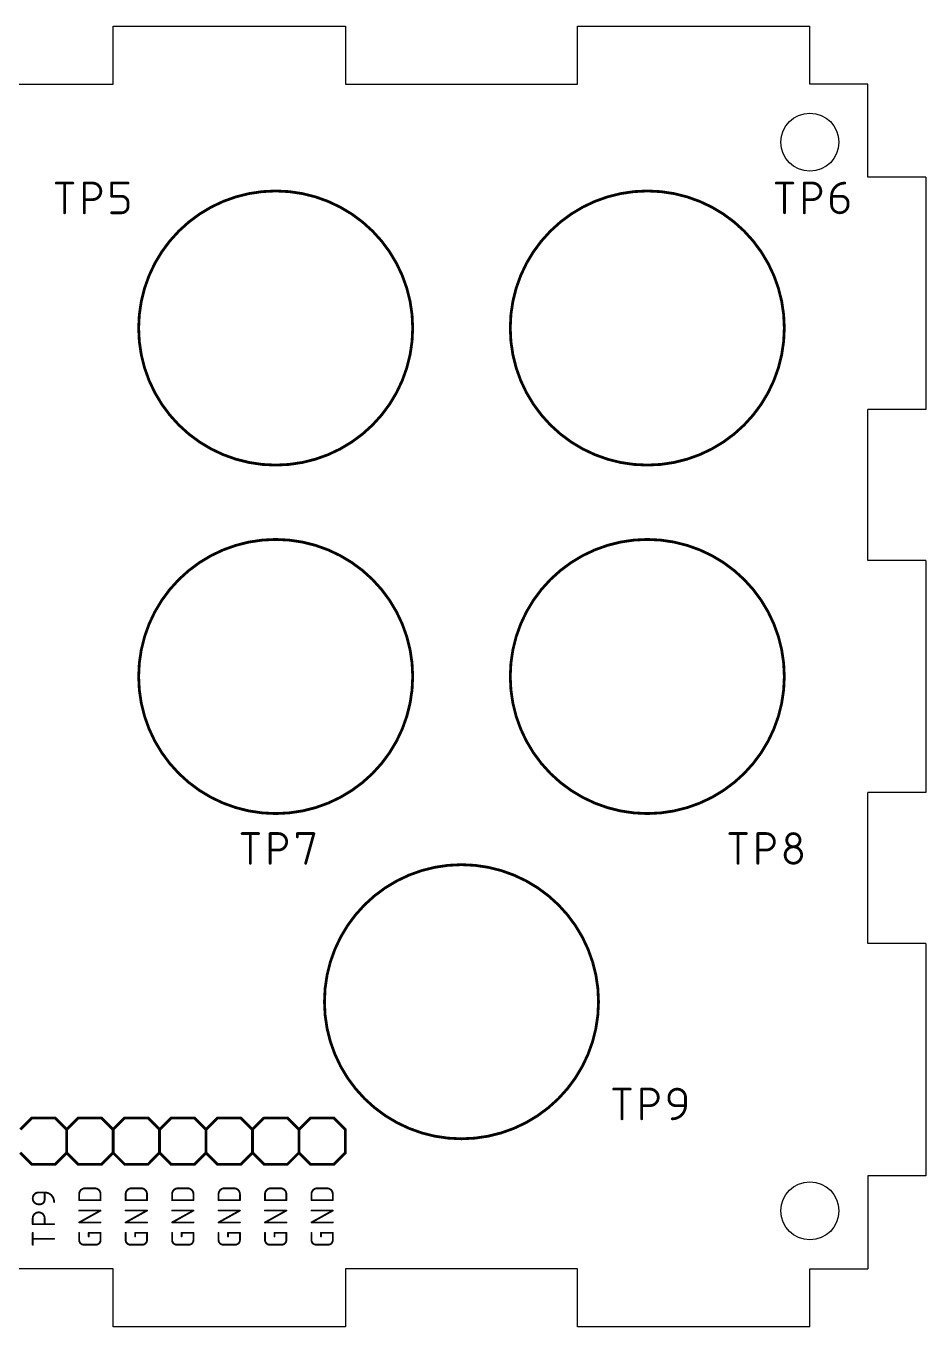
# Model space of a CAD drawing. Extents: x 0 to 4, y 0 to 2.8.
# Drawn here: x 2.063 to 4, y 0 to 2.8 of the extents above; entities that cross this region are included whole.
import ezdxf

# ---------------------------------------------------------------- set-up
doc = ezdxf.new("R2010")
doc.units = 0
for name, color, linetype in [('20', 31, 'CONTINUOUS'), ('21', 253, 'CONTINUOUS'), ('25', 253, 'CONTINUOUS')]:
    doc.layers.add(name, color=color, linetype=linetype)

msp = doc.modelspace()

# ---------------------------------------------------------------- linework, layer by layer
at = {"layer": '20'}
for p, q in [((2.25, 2.8), (2.75, 2.8)), ((2.25, 2.675), (2.25, 2.8)), ((2.75, 2.8), (2.75, 2.675)), ((3.25, 2.8), (3.75, 2.8)), ((3.25, 2.675), (3.25, 2.8)), ((3.75, 2.675), (3.75, 2.8)), ((1.75, 2.675), (2.25, 2.675)), ((2.75, 2.675), (3.25, 2.675)), ((3.875, 2.675), (3.75, 2.675)), ((3.875, 2.475), (3.875, 2.675)), ((4, 2.475), (3.875, 2.475)), ((4, 2.475), (4, 1.975)), ((4, 1.975), (3.875, 1.975)), ((3.875, 1.65), (3.875, 1.975)), ((4, 1.65), (3.875, 1.65)), ((4, 1.65), (4, 1.15)), ((4, 1.15), (3.875, 1.15)), ((3.875, 0.825), (3.875, 1.15)), ((4, 0.825), (3.875, 0.825)), ((4, 0.825), (4, 0.325)), ((4, 0.325), (3.875, 0.325)), ((3.875, 0.325), (3.875, 0.125)), ((2.25, 0.125), (1.75, 0.125)), ((2.25, 0), (2.25, 0.125)), ((3.25, 0.125), (2.75, 0.125)), ((2.75, 0.125), (2.75, 0)), ((3.25, 0), (3.25, 0.125)), ((3.75, 0), (3.75, 0.125)), ((3.75, 0.125), (3.875, 0.125)), ((2.75, 0), (2.25, 0)), ((3.75, 0), (3.25, 0))]:
    msp.add_line(p, q, dxfattribs=at)
for centre in [(3.75, 2.55), (3.75, 0.25)]:
    msp.add_circle(centre, 0.0625, dxfattribs=at)
at = {"layer": '21'}
for points, const_width in [([(2.6, 1.855, 1), (2.6, 2.445, 1), (2.6, 1.855)], 0.006), ([(3.4, 1.855, 1), (3.4, 2.445, 1), (3.4, 1.855)], 0.006), ([(2.6, 1.105, 1), (2.6, 1.695, 1), (2.6, 1.105)], 0.006), ([(3.4, 1.105, 1), (3.4, 1.695, 1), (3.4, 1.105)], 0.006), ([(3, 0.405, 1), (3, 0.995, 1), (3, 0.405)], 0.006), ([(2.075, 0.4515, 1), (2.075, 0.4485)], 0.003), ([(2.076061, 0.448939, 1), (2.073939, 0.451061)], 0.003), ([(2.126061, 0.451061, 1), (2.123939, 0.448939)], 0.003), ([(2.125, 0.4485, 1), (2.125, 0.4515)], 0.003), ([(2.175, 0.4515, 1), (2.175, 0.4485)], 0.003), ([(2.176061, 0.448939, 1), (2.173939, 0.451061)], 0.003), ([(2.226061, 0.451061, 1), (2.223939, 0.448939)], 0.003), ([(2.225, 0.4485, 1), (2.225, 0.4515)], 0.003), ([(2.275, 0.4515, 1), (2.275, 0.4485)], 0.003), ([(2.276061, 0.448939, 1), (2.273939, 0.451061)], 0.003), ([(2.326061, 0.451061, 1), (2.323939, 0.448939)], 0.003), ([(2.325, 0.4485, 1), (2.325, 0.4515)], 0.003), ([(2.375, 0.4515, 1), (2.375, 0.4485)], 0.003), ([(2.376061, 0.448939, 1), (2.373939, 0.451061)], 0.003), ([(2.426061, 0.451061, 1), (2.423939, 0.448939)], 0.003), ([(2.425, 0.4485, 1), (2.425, 0.4515)], 0.003), ([(2.475, 0.4515, 1), (2.475, 0.4485)], 0.003), ([(2.476061, 0.448939, 1), (2.473939, 0.451061)], 0.003), ([(2.526061, 0.451061, 1), (2.523939, 0.448939)], 0.003), ([(2.525, 0.4485, 1), (2.525, 0.4515)], 0.003), ([(2.575, 0.4515, 1), (2.575, 0.4485)], 0.003), ([(2.576061, 0.448939, 1), (2.573939, 0.451061)], 0.003), ([(2.626061, 0.451061, 1), (2.623939, 0.448939)], 0.003), ([(2.625, 0.4485, 1), (2.625, 0.4515)], 0.003), ([(2.675, 0.4515, 1), (2.675, 0.4485)], 0.003), ([(2.676061, 0.448939, 1), (2.673939, 0.451061)], 0.003), ([(2.726061, 0.451061, 1), (2.723939, 0.448939)], 0.003), ([(2.725, 0.4485, 1), (2.725, 0.4515)], 0.003), ([(2.1515, 0.425, 1), (2.1485, 0.425)], 0.003), ([(2.148939, 0.426061, 1), (2.151061, 0.423939)], 0.003), ([(2.148939, 0.423939, 1), (2.151061, 0.426061)], 0.003), ([(2.2515, 0.425, 1), (2.2485, 0.425)], 0.003), ([(2.248939, 0.426061, 1), (2.251061, 0.423939)], 0.003), ([(2.248939, 0.423939, 1), (2.251061, 0.426061)], 0.003), ([(2.3515, 0.425, 1), (2.3485, 0.425)], 0.003), ([(2.348939, 0.426061, 1), (2.351061, 0.423939)], 0.003), ([(2.348939, 0.423939, 1), (2.351061, 0.426061)], 0.003), ([(2.4515, 0.425, 1), (2.4485, 0.425)], 0.003), ([(2.448939, 0.426061, 1), (2.451061, 0.423939)], 0.003), ([(2.448939, 0.423939, 1), (2.451061, 0.426061)], 0.003), ([(2.5515, 0.425, 1), (2.5485, 0.425)], 0.003), ([(2.548939, 0.426061, 1), (2.551061, 0.423939)], 0.003), ([(2.548939, 0.423939, 1), (2.551061, 0.426061)], 0.003), ([(2.6515, 0.425, 1), (2.6485, 0.425)], 0.003), ([(2.648939, 0.426061, 1), (2.651061, 0.423939)], 0.003), ([(2.648939, 0.423939, 1), (2.651061, 0.426061)], 0.003), ([(2.7515, 0.425, 1), (2.7485, 0.425)], 0.003), ([(2.748939, 0.423939, 1), (2.751061, 0.426061)], 0.003), ([(2.151061, 0.376061, 1), (2.148939, 0.373939)], 0.003), ([(2.1485, 0.375, 1), (2.1515, 0.375)], 0.003), ([(2.151061, 0.373939, 1), (2.148939, 0.376061)], 0.003), ([(2.251061, 0.376061, 1), (2.248939, 0.373939)], 0.003), ([(2.2485, 0.375, 1), (2.2515, 0.375)], 0.003), ([(2.251061, 0.373939, 1), (2.248939, 0.376061)], 0.003), ([(2.351061, 0.376061, 1), (2.348939, 0.373939)], 0.003), ([(2.3485, 0.375, 1), (2.3515, 0.375)], 0.003), ([(2.351061, 0.373939, 1), (2.348939, 0.376061)], 0.003), ([(2.451061, 0.376061, 1), (2.448939, 0.373939)], 0.003), ([(2.4485, 0.375, 1), (2.4515, 0.375)], 0.003), ([(2.451061, 0.373939, 1), (2.448939, 0.376061)], 0.003), ([(2.551061, 0.376061, 1), (2.548939, 0.373939)], 0.003), ([(2.5485, 0.375, 1), (2.5515, 0.375)], 0.003), ([(2.551061, 0.373939, 1), (2.548939, 0.376061)], 0.003), ([(2.651061, 0.376061, 1), (2.648939, 0.373939)], 0.003), ([(2.6485, 0.375, 1), (2.6515, 0.375)], 0.003), ([(2.651061, 0.373939, 1), (2.648939, 0.376061)], 0.003), ([(2.7485, 0.375, 1), (2.7515, 0.375)], 0.003), ([(2.751061, 0.373939, 1), (2.748939, 0.376061)], 0.003), ([(2.075, 0.3515, 1), (2.075, 0.3485)], 0.003), ([(2.073939, 0.348939, 1), (2.076061, 0.351061)], 0.003), ([(2.123939, 0.351061, 1), (2.126061, 0.348939)], 0.003), ([(2.125, 0.3485, 1), (2.125, 0.3515)], 0.003), ([(2.175, 0.3515, 1), (2.175, 0.3485)], 0.003), ([(2.173939, 0.348939, 1), (2.176061, 0.351061)], 0.003), ([(2.223939, 0.351061, 1), (2.226061, 0.348939)], 0.003), ([(2.225, 0.3485, 1), (2.225, 0.3515)], 0.003), ([(2.275, 0.3515, 1), (2.275, 0.3485)], 0.003), ([(2.273939, 0.348939, 1), (2.276061, 0.351061)], 0.003), ([(2.323939, 0.351061, 1), (2.326061, 0.348939)], 0.003), ([(2.325, 0.3485, 1), (2.325, 0.3515)], 0.003), ([(2.375, 0.3515, 1), (2.375, 0.3485)], 0.003), ([(2.373939, 0.348939, 1), (2.376061, 0.351061)], 0.003), ([(2.423939, 0.351061, 1), (2.426061, 0.348939)], 0.003), ([(2.425, 0.3485, 1), (2.425, 0.3515)], 0.003), ([(2.475, 0.3515, 1), (2.475, 0.3485)], 0.003), ([(2.473939, 0.348939, 1), (2.476061, 0.351061)], 0.003), ([(2.523939, 0.351061, 1), (2.526061, 0.348939)], 0.003), ([(2.525, 0.3485, 1), (2.525, 0.3515)], 0.003), ([(2.575, 0.3515, 1), (2.575, 0.3485)], 0.003), ([(2.573939, 0.348939, 1), (2.576061, 0.351061)], 0.003), ([(2.623939, 0.351061, 1), (2.626061, 0.348939)], 0.003), ([(2.625, 0.3485, 1), (2.625, 0.3515)], 0.003), ([(2.675, 0.3515, 1), (2.675, 0.3485)], 0.003), ([(2.673939, 0.348939, 1), (2.676061, 0.351061)], 0.003), ([(2.723939, 0.351061, 1), (2.726061, 0.348939)], 0.003), ([(2.725, 0.3485, 1), (2.725, 0.3515)], 0.003), ([(2.089778, 0.289555, 1), (2.089778, 0.264)], 0.004), ([(2.089778, 0.290555, 1), (2.089778, 0.288555)], 0.002), ([(2.089778, 0.288555, 1), (2.089778, 0.290555)], 0.002), ([(2.103556, 0.289555, 1), (2.101556, 0.289555)], 0.002), ([(2.123, 0.269111, 0.414214), (2.102556, 0.289555)], 0.004), ([(2.102556, 0.290555, 1), (2.102556, 0.288555)], 0.002), ([(2.102556, 0.288555, 1), (2.102556, 0.290555)], 0.002), ([(2.189778, 0.298555, 0.414214), (2.177, 0.285777)], 0.004), ([(2.178, 0.285777, 1), (2.176, 0.285777)], 0.002), ([(2.176, 0.285777, 1), (2.178, 0.285777)], 0.002), ([(2.189778, 0.299555, 1), (2.189778, 0.297555)], 0.002), ([(2.189778, 0.297555, 1), (2.189778, 0.299555)], 0.002), ([(2.223, 0.285777, 0.414216), (2.210222, 0.298555)], 0.004), ([(2.210222, 0.299555, 1), (2.210222, 0.297555)], 0.002), ([(2.210222, 0.297555, 1), (2.210222, 0.299555)], 0.002), ([(2.224, 0.285777, 1), (2.222, 0.285777)], 0.002), ([(2.222, 0.285777, 1), (2.224, 0.285777)], 0.002), ([(2.289778, 0.298555, 0.414214), (2.277, 0.285777)], 0.004), ([(2.278, 0.285777, 1), (2.276, 0.285777)], 0.002), ([(2.276, 0.285777, 1), (2.278, 0.285777)], 0.002), ([(2.289778, 0.299555, 1), (2.289778, 0.297555)], 0.002), ([(2.289778, 0.297555, 1), (2.289778, 0.299555)], 0.002), ([(2.323, 0.285777, 0.414216), (2.310222, 0.298555)], 0.004), ([(2.310222, 0.299555, 1), (2.310222, 0.297555)], 0.002), ([(2.310222, 0.297555, 1), (2.310222, 0.299555)], 0.002), ([(2.324, 0.285777, 1), (2.322, 0.285777)], 0.002), ([(2.322, 0.285777, 1), (2.324, 0.285777)], 0.002), ([(2.389778, 0.298555, 0.414214), (2.377, 0.285777)], 0.004), ([(2.378, 0.285777, 1), (2.376, 0.285777)], 0.002), ([(2.376, 0.285777, 1), (2.378, 0.285777)], 0.002), ([(2.389778, 0.299555, 1), (2.389778, 0.297555)], 0.002), ([(2.389778, 0.297555, 1), (2.389778, 0.299555)], 0.002), ([(2.423, 0.285777, 0.414216), (2.410222, 0.298555)], 0.004), ([(2.410222, 0.299555, 1), (2.410222, 0.297555)], 0.002), ([(2.410222, 0.297555, 1), (2.410222, 0.299555)], 0.002), ([(2.424, 0.285777, 1), (2.422, 0.285777)], 0.002), ([(2.422, 0.285777, 1), (2.424, 0.285777)], 0.002), ([(2.489778, 0.298555, 0.414214), (2.477, 0.285777)], 0.004), ([(2.478, 0.285777, 1), (2.476, 0.285777)], 0.002), ([(2.476, 0.285777, 1), (2.478, 0.285777)], 0.002), ([(2.489778, 0.299555, 1), (2.489778, 0.297555)], 0.002), ([(2.489778, 0.297555, 1), (2.489778, 0.299555)], 0.002), ([(2.523, 0.285777, 0.414216), (2.510222, 0.298555)], 0.004), ([(2.510222, 0.299555, 1), (2.510222, 0.297555)], 0.002), ([(2.510222, 0.297555, 1), (2.510222, 0.299555)], 0.002), ([(2.524, 0.285777, 1), (2.522, 0.285777)], 0.002), ([(2.522, 0.285777, 1), (2.524, 0.285777)], 0.002), ([(2.589778, 0.298555, 0.414214), (2.577, 0.285777)], 0.004), ([(2.578, 0.285777, 1), (2.576, 0.285777)], 0.002), ([(2.576, 0.285777, 1), (2.578, 0.285777)], 0.002), ([(2.589778, 0.299555, 1), (2.589778, 0.297555)], 0.002), ([(2.589778, 0.297555, 1), (2.589778, 0.299555)], 0.002), ([(2.623, 0.285777, 0.414216), (2.610222, 0.298555)], 0.004), ([(2.610222, 0.299555, 1), (2.610222, 0.297555)], 0.002), ([(2.610222, 0.297555, 1), (2.610222, 0.299555)], 0.002), ([(2.624, 0.285777, 1), (2.622, 0.285777)], 0.002), ([(2.622, 0.285777, 1), (2.624, 0.285777)], 0.002), ([(2.689778, 0.298555, 0.414214), (2.677, 0.285777)], 0.004), ([(2.678, 0.285777, 1), (2.676, 0.285777)], 0.002), ([(2.676, 0.285777, 1), (2.678, 0.285777)], 0.002), ([(2.689778, 0.299555, 1), (2.689778, 0.297555)], 0.002), ([(2.689778, 0.297555, 1), (2.689778, 0.299555)], 0.002), ([(2.723, 0.285777, 0.414216), (2.710222, 0.298555)], 0.004), ([(2.710222, 0.299555, 1), (2.710222, 0.297555)], 0.002), ([(2.710222, 0.297555, 1), (2.710222, 0.299555)], 0.002), ([(2.724, 0.285777, 1), (2.722, 0.285777)], 0.002), ([(2.722, 0.285777, 1), (2.724, 0.285777)], 0.002), ([(2.089778, 0.265, 1), (2.089778, 0.263)], 0.002), ([(2.089778, 0.263, 1), (2.089778, 0.265)], 0.002), ([(2.092333, 0.264, 0.414214), (2.102556, 0.274222)], 0.004), ([(2.092333, 0.265, 1), (2.092333, 0.263)], 0.002), ([(2.092333, 0.263, 1), (2.092333, 0.265)], 0.002), ([(2.103556, 0.274222, 1), (2.101556, 0.274222)], 0.002), ([(2.101556, 0.274222, 1), (2.103556, 0.274222)], 0.002), ([(2.122, 0.269111, 1), (2.124, 0.269111)], 0.002), ([(2.177, 0.274, 1), (2.177, 0.272)], 0.002), ([(2.176, 0.273, 1), (2.178, 0.273)], 0.002), ([(2.177, 0.251555, 1), (2.177, 0.249555)], 0.002), ([(2.222, 0.273, 1), (2.224, 0.273)], 0.002), ([(2.223486, 0.249681, 1), (2.222514, 0.25143)], 0.002), ([(2.223, 0.272, 1), (2.223, 0.274)], 0.002), ([(2.223, 0.249555, 1), (2.223, 0.251555)], 0.002), ([(2.277, 0.274, 1), (2.277, 0.272)], 0.002), ([(2.276, 0.273, 1), (2.278, 0.273)], 0.002), ([(2.277, 0.251555, 1), (2.277, 0.249555)], 0.002), ([(2.322, 0.273, 1), (2.324, 0.273)], 0.002), ([(2.323486, 0.249681, 1), (2.322514, 0.25143)], 0.002), ([(2.323, 0.272, 1), (2.323, 0.274)], 0.002), ([(2.323, 0.249555, 1), (2.323, 0.251555)], 0.002), ([(2.377, 0.274, 1), (2.377, 0.272)], 0.002), ([(2.376, 0.273, 1), (2.378, 0.273)], 0.002), ([(2.377, 0.251555, 1), (2.377, 0.249555)], 0.002), ([(2.422, 0.273, 1), (2.424, 0.273)], 0.002), ([(2.423486, 0.249681, 1), (2.422514, 0.25143)], 0.002), ([(2.423, 0.272, 1), (2.423, 0.274)], 0.002), ([(2.423, 0.249555, 1), (2.423, 0.251555)], 0.002), ([(2.477, 0.274, 1), (2.477, 0.272)], 0.002), ([(2.476, 0.273, 1), (2.478, 0.273)], 0.002), ([(2.477, 0.251555, 1), (2.477, 0.249555)], 0.002), ([(2.522, 0.273, 1), (2.524, 0.273)], 0.002), ([(2.523486, 0.249681, 1), (2.522514, 0.25143)], 0.002), ([(2.523, 0.272, 1), (2.523, 0.274)], 0.002), ([(2.523, 0.249555, 1), (2.523, 0.251555)], 0.002), ([(2.577, 0.274, 1), (2.577, 0.272)], 0.002), ([(2.576, 0.273, 1), (2.578, 0.273)], 0.002), ([(2.577, 0.251555, 1), (2.577, 0.249555)], 0.002), ([(2.622, 0.273, 1), (2.624, 0.273)], 0.002), ([(2.623486, 0.249681, 1), (2.622514, 0.25143)], 0.002), ([(2.623, 0.272, 1), (2.623, 0.274)], 0.002), ([(2.623, 0.249555, 1), (2.623, 0.251555)], 0.002), ([(2.677, 0.274, 1), (2.677, 0.272)], 0.002), ([(2.676, 0.273, 1), (2.678, 0.273)], 0.002), ([(2.677, 0.251555, 1), (2.677, 0.249555)], 0.002), ([(2.722, 0.273, 1), (2.724, 0.273)], 0.002), ([(2.723486, 0.249681, 1), (2.722514, 0.25143)], 0.002), ([(2.723, 0.272, 1), (2.723, 0.274)], 0.002), ([(2.723, 0.249555, 1), (2.723, 0.251555)], 0.002), ([(2.102556, 0.233944, 1), (2.077, 0.233944)], 0.004), ([(2.078, 0.233944, 1), (2.076, 0.233944)], 0.002), ([(2.076, 0.233944, 1), (2.078, 0.233944)], 0.002), ([(2.103556, 0.233944, 1), (2.101556, 0.233944)], 0.002), ([(2.101556, 0.233944, 1), (2.103556, 0.233944)], 0.002), ([(2.177, 0.226, 1), (2.177, 0.224)], 0.002), ([(2.176514, 0.225874, 1), (2.177486, 0.224126)], 0.002), ([(2.223, 0.224, 1), (2.223, 0.226)], 0.002), ([(2.277, 0.226, 1), (2.277, 0.224)], 0.002), ([(2.276514, 0.225874, 1), (2.277486, 0.224126)], 0.002), ([(2.323, 0.224, 1), (2.323, 0.226)], 0.002), ([(2.377, 0.226, 1), (2.377, 0.224)], 0.002), ([(2.376514, 0.225874, 1), (2.377486, 0.224126)], 0.002), ([(2.423, 0.224, 1), (2.423, 0.226)], 0.002), ([(2.477, 0.226, 1), (2.477, 0.224)], 0.002), ([(2.476514, 0.225874, 1), (2.477486, 0.224126)], 0.002), ([(2.523, 0.224, 1), (2.523, 0.226)], 0.002), ([(2.577, 0.226, 1), (2.577, 0.224)], 0.002), ([(2.576514, 0.225874, 1), (2.577486, 0.224126)], 0.002), ([(2.623, 0.224, 1), (2.623, 0.226)], 0.002), ([(2.677, 0.226, 1), (2.677, 0.224)], 0.002), ([(2.676514, 0.225874, 1), (2.677486, 0.224126)], 0.002), ([(2.723, 0.224, 1), (2.723, 0.226)], 0.002), ([(2.077, 0.222167, 1), (2.077, 0.220167)], 0.002), ([(2.076, 0.221167, 1), (2.078, 0.221167)], 0.002), ([(2.078, 0.202555, 1), (2.076, 0.202555)], 0.002), ([(2.101556, 0.221167, 1), (2.103556, 0.221167)], 0.002), ([(2.123, 0.220167, 1), (2.123, 0.222167)], 0.002), ([(2.178, 0.202555, 1), (2.176, 0.202555)], 0.002), ([(2.198445, 0.202555, 1), (2.196445, 0.202555)], 0.002), ([(2.197445, 0.203555, 1), (2.197445, 0.201555)], 0.002), ([(2.224, 0.202555, 1), (2.222, 0.202555)], 0.002), ([(2.223, 0.201555, 1), (2.223, 0.203555)], 0.002), ([(2.278, 0.202555, 1), (2.276, 0.202555)], 0.002), ([(2.298445, 0.202555, 1), (2.296445, 0.202555)], 0.002), ([(2.297445, 0.203555, 1), (2.297445, 0.201555)], 0.002), ([(2.324, 0.202555, 1), (2.322, 0.202555)], 0.002), ([(2.323, 0.201555, 1), (2.323, 0.203555)], 0.002), ([(2.378, 0.202555, 1), (2.376, 0.202555)], 0.002), ([(2.398445, 0.202555, 1), (2.396445, 0.202555)], 0.002), ([(2.397445, 0.203555, 1), (2.397445, 0.201555)], 0.002), ([(2.424, 0.202555, 1), (2.422, 0.202555)], 0.002), ([(2.423, 0.201555, 1), (2.423, 0.203555)], 0.002), ([(2.478, 0.202555, 1), (2.476, 0.202555)], 0.002), ([(2.498445, 0.202555, 1), (2.496445, 0.202555)], 0.002), ([(2.497445, 0.203555, 1), (2.497445, 0.201555)], 0.002), ([(2.524, 0.202555, 1), (2.522, 0.202555)], 0.002), ([(2.523, 0.201555, 1), (2.523, 0.203555)], 0.002), ([(2.578, 0.202555, 1), (2.576, 0.202555)], 0.002), ([(2.598445, 0.202555, 1), (2.596445, 0.202555)], 0.002), ([(2.597445, 0.203555, 1), (2.597445, 0.201555)], 0.002), ([(2.624, 0.202555, 1), (2.622, 0.202555)], 0.002), ([(2.623, 0.201555, 1), (2.623, 0.203555)], 0.002), ([(2.678, 0.202555, 1), (2.676, 0.202555)], 0.002), ([(2.698445, 0.202555, 1), (2.696445, 0.202555)], 0.002), ([(2.697445, 0.203555, 1), (2.697445, 0.201555)], 0.002), ([(2.724, 0.202555, 1), (2.722, 0.202555)], 0.002), ([(2.723, 0.201555, 1), (2.723, 0.203555)], 0.002), ([(2.077, 0.190778, 1), (2.077, 0.188778)], 0.002), ([(2.076, 0.177, 1), (2.078, 0.177)], 0.002), ([(2.123, 0.188778, 1), (2.123, 0.190778)], 0.002), ([(2.177, 0.187222, 0.414207), (2.187222, 0.177)], 0.004), ([(2.178, 0.187222, 1), (2.176, 0.187222)], 0.002), ([(2.176, 0.187222, 1), (2.178, 0.187222)], 0.002), ([(2.187222, 0.178, 1), (2.187222, 0.176)], 0.002), ([(2.187222, 0.176, 1), (2.187222, 0.178)], 0.002), ([(2.196445, 0.194889, 1), (2.198445, 0.194889)], 0.002), ([(2.212778, 0.177, 0.414214), (2.223, 0.187222)], 0.004), ([(2.212778, 0.178, 1), (2.212778, 0.176)], 0.002), ([(2.212778, 0.176, 1), (2.212778, 0.178)], 0.002), ([(2.224, 0.187222, 1), (2.222, 0.187222)], 0.002), ([(2.222, 0.187222, 1), (2.224, 0.187222)], 0.002), ([(2.277, 0.187222, 0.414207), (2.287222, 0.177)], 0.004), ([(2.278, 0.187222, 1), (2.276, 0.187222)], 0.002), ([(2.276, 0.187222, 1), (2.278, 0.187222)], 0.002), ([(2.287222, 0.178, 1), (2.287222, 0.176)], 0.002), ([(2.287222, 0.176, 1), (2.287222, 0.178)], 0.002), ([(2.296445, 0.194889, 1), (2.298445, 0.194889)], 0.002), ([(2.312778, 0.177, 0.414214), (2.323, 0.187222)], 0.004), ([(2.312778, 0.178, 1), (2.312778, 0.176)], 0.002), ([(2.312778, 0.176, 1), (2.312778, 0.178)], 0.002), ([(2.324, 0.187222, 1), (2.322, 0.187222)], 0.002), ([(2.322, 0.187222, 1), (2.324, 0.187222)], 0.002), ([(2.377, 0.187222, 0.414207), (2.387222, 0.177)], 0.004), ([(2.378, 0.187222, 1), (2.376, 0.187222)], 0.002), ([(2.376, 0.187222, 1), (2.378, 0.187222)], 0.002), ([(2.387222, 0.178, 1), (2.387222, 0.176)], 0.002), ([(2.387222, 0.176, 1), (2.387222, 0.178)], 0.002), ([(2.396445, 0.194889, 1), (2.398445, 0.194889)], 0.002), ([(2.412778, 0.177, 0.414214), (2.423, 0.187222)], 0.004), ([(2.412778, 0.178, 1), (2.412778, 0.176)], 0.002), ([(2.412778, 0.176, 1), (2.412778, 0.178)], 0.002), ([(2.424, 0.187222, 1), (2.422, 0.187222)], 0.002), ([(2.422, 0.187222, 1), (2.424, 0.187222)], 0.002), ([(2.477, 0.187222, 0.414207), (2.487222, 0.177)], 0.004), ([(2.478, 0.187222, 1), (2.476, 0.187222)], 0.002), ([(2.476, 0.187222, 1), (2.478, 0.187222)], 0.002), ([(2.487222, 0.178, 1), (2.487222, 0.176)], 0.002), ([(2.487222, 0.176, 1), (2.487222, 0.178)], 0.002), ([(2.496445, 0.194889, 1), (2.498445, 0.194889)], 0.002), ([(2.512778, 0.177, 0.414214), (2.523, 0.187222)], 0.004), ([(2.512778, 0.178, 1), (2.512778, 0.176)], 0.002), ([(2.512778, 0.176, 1), (2.512778, 0.178)], 0.002), ([(2.524, 0.187222, 1), (2.522, 0.187222)], 0.002), ([(2.522, 0.187222, 1), (2.524, 0.187222)], 0.002), ([(2.577, 0.187222, 0.414207), (2.587222, 0.177)], 0.004), ([(2.578, 0.187222, 1), (2.576, 0.187222)], 0.002), ([(2.576, 0.187222, 1), (2.578, 0.187222)], 0.002), ([(2.587222, 0.178, 1), (2.587222, 0.176)], 0.002), ([(2.587222, 0.176, 1), (2.587222, 0.178)], 0.002), ([(2.596445, 0.194889, 1), (2.598445, 0.194889)], 0.002), ([(2.612778, 0.177, 0.414214), (2.623, 0.187222)], 0.004), ([(2.612778, 0.178, 1), (2.612778, 0.176)], 0.002), ([(2.612778, 0.176, 1), (2.612778, 0.178)], 0.002), ([(2.624, 0.187222, 1), (2.622, 0.187222)], 0.002), ([(2.622, 0.187222, 1), (2.624, 0.187222)], 0.002), ([(2.677, 0.187222, 0.414207), (2.687222, 0.177)], 0.004), ([(2.678, 0.187222, 1), (2.676, 0.187222)], 0.002), ([(2.676, 0.187222, 1), (2.678, 0.187222)], 0.002), ([(2.687222, 0.178, 1), (2.687222, 0.176)], 0.002), ([(2.687222, 0.176, 1), (2.687222, 0.178)], 0.002), ([(2.696445, 0.194889, 1), (2.698445, 0.194889)], 0.002), ([(2.712778, 0.177, 0.414214), (2.723, 0.187222)], 0.004), ([(2.712778, 0.178, 1), (2.712778, 0.176)], 0.002), ([(2.712778, 0.176, 1), (2.712778, 0.178)], 0.002), ([(2.724, 0.187222, 1), (2.722, 0.187222)], 0.002), ([(2.722, 0.187222, 1), (2.724, 0.187222)], 0.002)]:
    msp.add_lwpolyline(points, format="xyb", dxfattribs=dict(at, const_width=const_width))
for points, const_width in [([(2.05, 0.425), (2.075, 0.45)], 0.006), ([(2.075, 0.45), (2.125, 0.45)], 0.006), ([(2.125, 0.45), (2.15, 0.425)], 0.006), ([(2.175, 0.45), (2.15, 0.425)], 0.006), ([(2.175, 0.45), (2.225, 0.45)], 0.006), ([(2.225, 0.45), (2.25, 0.425)], 0.006), ([(2.25, 0.425), (2.275, 0.45)], 0.006), ([(2.275, 0.45), (2.325, 0.45)], 0.006), ([(2.325, 0.45), (2.35, 0.425)], 0.006), ([(2.35, 0.425), (2.375, 0.45)], 0.006), ([(2.375, 0.45), (2.425, 0.45)], 0.006), ([(2.425, 0.45), (2.45, 0.425)], 0.006), ([(2.475, 0.45), (2.45, 0.425)], 0.006), ([(2.475, 0.45), (2.525, 0.45)], 0.006), ([(2.525, 0.45), (2.55, 0.425)], 0.006), ([(2.55, 0.425), (2.575, 0.45)], 0.006), ([(2.575, 0.45), (2.625, 0.45)], 0.006), ([(2.625, 0.45), (2.65, 0.425)], 0.006), ([(2.65, 0.425), (2.675, 0.45)], 0.006), ([(2.675, 0.45), (2.725, 0.45)], 0.006), ([(2.725, 0.45), (2.75, 0.425)], 0.006), ([(2.15, 0.425), (2.15, 0.375)], 0.006), ([(2.25, 0.425), (2.25, 0.375)], 0.006), ([(2.35, 0.425), (2.35, 0.375)], 0.006), ([(2.45, 0.425), (2.45, 0.375)], 0.006), ([(2.55, 0.425), (2.55, 0.375)], 0.006), ([(2.65, 0.425), (2.65, 0.375)], 0.006), ([(2.75, 0.425), (2.75, 0.375)], 0.006), ([(2.075, 0.35), (2.05, 0.375)], 0.006), ([(2.15, 0.375), (2.125, 0.35)], 0.006), ([(2.15, 0.375), (2.175, 0.35)], 0.006), ([(2.25, 0.375), (2.225, 0.35)], 0.006), ([(2.275, 0.35), (2.25, 0.375)], 0.006), ([(2.35, 0.375), (2.325, 0.35)], 0.006), ([(2.375, 0.35), (2.35, 0.375)], 0.006), ([(2.45, 0.375), (2.425, 0.35)], 0.006), ([(2.45, 0.375), (2.475, 0.35)], 0.006), ([(2.55, 0.375), (2.525, 0.35)], 0.006), ([(2.575, 0.35), (2.55, 0.375)], 0.006), ([(2.65, 0.375), (2.625, 0.35)], 0.006), ([(2.675, 0.35), (2.65, 0.375)], 0.006), ([(2.75, 0.375), (2.725, 0.35)], 0.006), ([(2.125, 0.35), (2.075, 0.35)], 0.006), ([(2.225, 0.35), (2.175, 0.35)], 0.006), ([(2.325, 0.35), (2.275, 0.35)], 0.006), ([(2.425, 0.35), (2.375, 0.35)], 0.006), ([(2.525, 0.35), (2.475, 0.35)], 0.006), ([(2.625, 0.35), (2.575, 0.35)], 0.006), ([(2.725, 0.35), (2.675, 0.35)], 0.006), ([(2.089778, 0.289555), (2.102556, 0.289555)], 0.004), ([(2.102556, 0.289555), (2.102556, 0.274222)], 0.004), ([(2.177, 0.273), (2.177, 0.285777)], 0.004), ([(2.189778, 0.298555), (2.210222, 0.298555)], 0.004), ([(2.223, 0.285777), (2.223, 0.273)], 0.004), ([(2.277, 0.273), (2.277, 0.285777)], 0.004), ([(2.289778, 0.298555), (2.310222, 0.298555)], 0.004), ([(2.323, 0.285777), (2.323, 0.273)], 0.004), ([(2.377, 0.273), (2.377, 0.285777)], 0.004), ([(2.389778, 0.298555), (2.410222, 0.298555)], 0.004), ([(2.423, 0.285777), (2.423, 0.273)], 0.004), ([(2.477, 0.273), (2.477, 0.285777)], 0.004), ([(2.489778, 0.298555), (2.510222, 0.298555)], 0.004), ([(2.523, 0.285777), (2.523, 0.273)], 0.004), ([(2.577, 0.273), (2.577, 0.285777)], 0.004), ([(2.589778, 0.298555), (2.610222, 0.298555)], 0.004), ([(2.623, 0.285777), (2.623, 0.273)], 0.004), ([(2.677, 0.273), (2.677, 0.285777)], 0.004), ([(2.689778, 0.298555), (2.710222, 0.298555)], 0.004), ([(2.723, 0.285777), (2.723, 0.273)], 0.004), ([(2.092333, 0.264), (2.089778, 0.264)], 0.004), ([(2.223, 0.273), (2.177, 0.273)], 0.004), ([(2.177, 0.225), (2.223, 0.250555)], 0.004), ([(2.223, 0.250555), (2.177, 0.250555)], 0.004), ([(2.323, 0.273), (2.277, 0.273)], 0.004), ([(2.277, 0.225), (2.323, 0.250555)], 0.004), ([(2.323, 0.250555), (2.277, 0.250555)], 0.004), ([(2.423, 0.273), (2.377, 0.273)], 0.004), ([(2.377, 0.225), (2.423, 0.250555)], 0.004), ([(2.423, 0.250555), (2.377, 0.250555)], 0.004), ([(2.523, 0.273), (2.477, 0.273)], 0.004), ([(2.477, 0.225), (2.523, 0.250555)], 0.004), ([(2.523, 0.250555), (2.477, 0.250555)], 0.004), ([(2.623, 0.273), (2.577, 0.273)], 0.004), ([(2.577, 0.225), (2.623, 0.250555)], 0.004), ([(2.623, 0.250555), (2.577, 0.250555)], 0.004), ([(2.723, 0.273), (2.677, 0.273)], 0.004), ([(2.677, 0.225), (2.723, 0.250555)], 0.004), ([(2.723, 0.250555), (2.677, 0.250555)], 0.004), ([(2.077, 0.221167), (2.077, 0.233944)], 0.004), ([(2.102556, 0.233944), (2.102556, 0.221167)], 0.004), ([(2.223, 0.225), (2.177, 0.225)], 0.004), ([(2.323, 0.225), (2.277, 0.225)], 0.004), ([(2.423, 0.225), (2.377, 0.225)], 0.004), ([(2.523, 0.225), (2.477, 0.225)], 0.004), ([(2.623, 0.225), (2.577, 0.225)], 0.004), ([(2.723, 0.225), (2.677, 0.225)], 0.004), ([(2.123, 0.221167), (2.077, 0.221167)], 0.004), ([(2.077, 0.177), (2.077, 0.202555)], 0.004), ([(2.177, 0.187222), (2.177, 0.202555)], 0.004), ([(2.197445, 0.194889), (2.197445, 0.202555)], 0.004), ([(2.197445, 0.202555), (2.223, 0.202555)], 0.004), ([(2.223, 0.202555), (2.223, 0.187222)], 0.004), ([(2.277, 0.187222), (2.277, 0.202555)], 0.004), ([(2.297445, 0.194889), (2.297445, 0.202555)], 0.004), ([(2.297445, 0.202555), (2.323, 0.202555)], 0.004), ([(2.323, 0.202555), (2.323, 0.187222)], 0.004), ([(2.377, 0.187222), (2.377, 0.202555)], 0.004), ([(2.397445, 0.194889), (2.397445, 0.202555)], 0.004), ([(2.397445, 0.202555), (2.423, 0.202555)], 0.004), ([(2.423, 0.202555), (2.423, 0.187222)], 0.004), ([(2.477, 0.187222), (2.477, 0.202555)], 0.004), ([(2.497445, 0.194889), (2.497445, 0.202555)], 0.004), ([(2.497445, 0.202555), (2.523, 0.202555)], 0.004), ([(2.523, 0.202555), (2.523, 0.187222)], 0.004), ([(2.577, 0.187222), (2.577, 0.202555)], 0.004), ([(2.597445, 0.194889), (2.597445, 0.202555)], 0.004), ([(2.597445, 0.202555), (2.623, 0.202555)], 0.004), ([(2.623, 0.202555), (2.623, 0.187222)], 0.004), ([(2.677, 0.187222), (2.677, 0.202555)], 0.004), ([(2.697445, 0.194889), (2.697445, 0.202555)], 0.004), ([(2.697445, 0.202555), (2.723, 0.202555)], 0.004), ([(2.723, 0.202555), (2.723, 0.187222)], 0.004), ([(2.123, 0.189778), (2.077, 0.189778)], 0.004), ([(2.212778, 0.177), (2.187222, 0.177)], 0.004), ([(2.312778, 0.177), (2.287222, 0.177)], 0.004), ([(2.412778, 0.177), (2.387222, 0.177)], 0.004), ([(2.512778, 0.177), (2.487222, 0.177)], 0.004), ([(2.612778, 0.177), (2.587222, 0.177)], 0.004), ([(2.712778, 0.177), (2.687222, 0.177)], 0.004)]:
    msp.add_lwpolyline(points, dxfattribs=dict(at, const_width=const_width))
at = {"layer": '25', "const_width": 0.006}
for points in [[(2.127733, 2.462), (2.163289, 2.462)], [(2.145511, 2.398), (2.145511, 2.462)], [(2.188053, 2.398), (2.188053, 2.462)], [(2.188053, 2.462), (2.205831, 2.462)], [(2.246711, 2.433555), (2.246711, 2.462)], [(2.246711, 2.462), (2.282267, 2.462)], [(3.677733, 2.462), (3.713289, 2.462)], [(3.695511, 2.398), (3.695511, 2.462)], [(3.738053, 2.398), (3.738053, 2.462)], [(3.738053, 2.462), (3.755831, 2.462)], [(2.268045, 2.433555), (2.246711, 2.433555)], [(3.796711, 2.433555), (3.818045, 2.433555)], [(3.796711, 2.415778), (3.796711, 2.433555)], [(2.205831, 2.426444), (2.188053, 2.426444)], [(2.282267, 2.412222), (2.282267, 2.419333)], [(3.755831, 2.426444), (3.738053, 2.426444)], [(3.832267, 2.419333), (3.832267, 2.415778)], [(2.246711, 2.398), (2.268045, 2.398)], [(2.527733, 1.062), (2.563289, 1.062)], [(2.545511, 0.998), (2.545511, 1.062)], [(2.588053, 0.998), (2.588053, 1.062)], [(2.588053, 1.062), (2.605831, 1.062)], [(2.646711, 1.054889), (2.646711, 1.062)], [(2.646711, 1.062), (2.682267, 1.062)], [(2.682267, 1.062), (2.664489, 0.998)], [(3.577733, 1.062), (3.613289, 1.062)], [(3.595511, 0.998), (3.595511, 1.062)], [(3.638053, 0.998), (3.638053, 1.062)], [(3.638053, 1.062), (3.655831, 1.062)], [(2.605831, 1.026444), (2.588053, 1.026444)], [(3.655831, 1.026444), (3.638053, 1.026444)], [(3.327733, 0.512), (3.363289, 0.512)], [(3.345511, 0.448), (3.345511, 0.512)], [(3.388053, 0.448), (3.388053, 0.512)], [(3.388053, 0.512), (3.405831, 0.512)], [(3.405831, 0.476444), (3.388053, 0.476444)], [(3.446711, 0.490667), (3.446711, 0.494222)], [(3.482267, 0.476444), (3.460933, 0.476444)], [(3.482267, 0.494222), (3.482267, 0.476444)]]:
    msp.add_lwpolyline(points, dxfattribs=at)
at = {"layer": '25'}
for points, const_width in [([(2.127733, 2.4635, 1), (2.127733, 2.4605)], 0.003), ([(2.147011, 2.462, 1), (2.144011, 2.462)], 0.003), ([(2.163289, 2.4605, 1), (2.163289, 2.4635)], 0.003), ([(2.189553, 2.462, 1), (2.186553, 2.462)], 0.003), ([(2.188053, 2.4635, 1), (2.188053, 2.4605)], 0.003), ([(2.205831, 2.426444, 1), (2.205831, 2.462)], 0.006), ([(2.205831, 2.4635, 1), (2.205831, 2.4605)], 0.003), ([(2.205831, 2.4605, 1), (2.205831, 2.4635)], 0.003), ([(2.248211, 2.462, 1), (2.245211, 2.462)], 0.003), ([(2.246711, 2.4635, 1), (2.246711, 2.4605)], 0.003), ([(2.282267, 2.4605, 1), (2.282267, 2.4635)], 0.003), ([(3.677733, 2.4635, 1), (3.677733, 2.4605)], 0.003), ([(3.697011, 2.462, 1), (3.694011, 2.462)], 0.003), ([(3.713289, 2.4605, 1), (3.713289, 2.4635)], 0.003), ([(3.739553, 2.462, 1), (3.736553, 2.462)], 0.003), ([(3.738053, 2.4635, 1), (3.738053, 2.4605)], 0.003), ([(3.755831, 2.426444, 1), (3.755831, 2.462)], 0.006), ([(3.755831, 2.4635, 1), (3.755831, 2.4605)], 0.003), ([(3.755831, 2.4605, 1), (3.755831, 2.4635)], 0.003), ([(3.825156, 2.462, 0.414212), (3.796711, 2.433555)], 0.006), ([(3.825156, 2.4605, 1), (3.825156, 2.4635)], 0.003), ([(2.246711, 2.435055, 1), (2.246711, 2.432055)], 0.003), ([(2.282267, 2.419333, 0.414214), (2.268045, 2.433555)], 0.006), ([(2.268045, 2.435055, 1), (2.268045, 2.432055)], 0.003), ([(2.268045, 2.432055, 1), (2.268045, 2.435055)], 0.003), ([(3.796711, 2.435055, 1), (3.796711, 2.432055)], 0.003), ([(3.798211, 2.433555, 1), (3.795211, 2.433555)], 0.003), ([(3.832267, 2.419333, 0.414214), (3.818045, 2.433555)], 0.006), ([(3.818045, 2.435055, 1), (3.818045, 2.432055)], 0.003), ([(3.818045, 2.432055, 1), (3.818045, 2.435055)], 0.003), ([(2.188053, 2.427944, 1), (2.188053, 2.424944)], 0.003), ([(2.205831, 2.427944, 1), (2.205831, 2.424944)], 0.003), ([(2.205831, 2.424944, 1), (2.205831, 2.427944)], 0.003), ([(2.245211, 2.433555, 1), (2.248211, 2.433555)], 0.003), ([(2.268045, 2.398, 0.414214), (2.282267, 2.412222)], 0.006), ([(2.283767, 2.419333, 1), (2.280767, 2.419333)], 0.003), ([(2.280767, 2.419333, 1), (2.283767, 2.419333)], 0.003), ([(2.283767, 2.412222, 1), (2.280767, 2.412222)], 0.003), ([(2.280767, 2.412222, 1), (2.283767, 2.412222)], 0.003), ([(3.738053, 2.427944, 1), (3.738053, 2.424944)], 0.003), ([(3.755831, 2.427944, 1), (3.755831, 2.424944)], 0.003), ([(3.755831, 2.424944, 1), (3.755831, 2.427944)], 0.003), ([(3.795211, 2.433555, 1), (3.798211, 2.433555)], 0.003), ([(3.796711, 2.415778, 1), (3.832267, 2.415778)], 0.006), ([(3.798211, 2.415778, 1), (3.795211, 2.415778)], 0.003), ([(3.795211, 2.415778, 1), (3.798211, 2.415778)], 0.003), ([(3.833767, 2.419333, 1), (3.830767, 2.419333)], 0.003), ([(3.830767, 2.419333, 1), (3.833767, 2.419333)], 0.003), ([(3.833767, 2.415778, 1), (3.830767, 2.415778)], 0.003), ([(3.830767, 2.415778, 1), (3.833767, 2.415778)], 0.003), ([(2.144011, 2.398, 1), (2.147011, 2.398)], 0.003), ([(2.186553, 2.398, 1), (2.189553, 2.398)], 0.003), ([(2.246711, 2.3995, 1), (2.246711, 2.3965)], 0.003), ([(2.268045, 2.3995, 1), (2.268045, 2.3965)], 0.003), ([(2.268045, 2.3965, 1), (2.268045, 2.3995)], 0.003), ([(3.694011, 2.398, 1), (3.697011, 2.398)], 0.003), ([(3.736553, 2.398, 1), (3.739553, 2.398)], 0.003), ([(2.527733, 1.0635, 1), (2.527733, 1.0605)], 0.003), ([(2.547011, 1.062, 1), (2.544011, 1.062)], 0.003), ([(2.563289, 1.0605, 1), (2.563289, 1.0635)], 0.003), ([(2.589553, 1.062, 1), (2.586553, 1.062)], 0.003), ([(2.588053, 1.0635, 1), (2.588053, 1.0605)], 0.003), ([(2.605831, 1.026444, 1), (2.605831, 1.062)], 0.006), ([(2.605831, 1.0635, 1), (2.605831, 1.0605)], 0.003), ([(2.605831, 1.0605, 1), (2.605831, 1.0635)], 0.003), ([(2.648211, 1.062, 1), (2.645211, 1.062)], 0.003), ([(2.646711, 1.0635, 1), (2.646711, 1.0605)], 0.003), ([(2.683712, 1.061599, 1), (2.680821, 1.062401)], 0.003), ([(2.682267, 1.0605, 1), (2.682267, 1.0635)], 0.003), ([(3.577733, 1.0635, 1), (3.577733, 1.0605)], 0.003), ([(3.597011, 1.062, 1), (3.594011, 1.062)], 0.003), ([(3.613289, 1.0605, 1), (3.613289, 1.0635)], 0.003), ([(3.639553, 1.062, 1), (3.636553, 1.062)], 0.003), ([(3.638053, 1.0635, 1), (3.638053, 1.0605)], 0.003), ([(3.655831, 1.026444, 1), (3.655831, 1.062)], 0.006), ([(3.655831, 1.0635, 1), (3.655831, 1.0605)], 0.003), ([(3.655831, 1.0605, 1), (3.655831, 1.0635)], 0.003), ([(3.728711, 1.047778, 1), (3.700267, 1.047778)], 0.006), ([(2.645211, 1.054889, 1), (2.648211, 1.054889)], 0.003), ([(3.732267, 1.015778, 1), (3.696711, 1.015778)], 0.006), ([(3.700267, 1.047778, 1), (3.728711, 1.047778)], 0.006), ([(3.701767, 1.047778, 1), (3.698767, 1.047778)], 0.003), ([(3.698767, 1.047778, 1), (3.701767, 1.047778)], 0.003), ([(3.730211, 1.047778, 1), (3.727211, 1.047778)], 0.003), ([(3.727211, 1.047778, 1), (3.730211, 1.047778)], 0.003), ([(2.588053, 1.027944, 1), (2.588053, 1.024944)], 0.003), ([(2.605831, 1.027944, 1), (2.605831, 1.024944)], 0.003), ([(2.605831, 1.024944, 1), (2.605831, 1.027944)], 0.003), ([(3.638053, 1.027944, 1), (3.638053, 1.024944)], 0.003), ([(3.655831, 1.027944, 1), (3.655831, 1.024944)], 0.003), ([(3.655831, 1.024944, 1), (3.655831, 1.027944)], 0.003), ([(3.696711, 1.015778, 1), (3.732267, 1.015778)], 0.006), ([(3.698211, 1.015778, 1), (3.695211, 1.015778)], 0.003), ([(3.695211, 1.015778, 1), (3.698211, 1.015778)], 0.003), ([(3.733767, 1.015778, 1), (3.730767, 1.015778)], 0.003), ([(3.730767, 1.015778, 1), (3.733767, 1.015778)], 0.003), ([(2.544011, 0.998, 1), (2.547011, 0.998)], 0.003), ([(2.586553, 0.998, 1), (2.589553, 0.998)], 0.003), ([(2.663044, 0.998401, 1), (2.665934, 0.997599)], 0.003), ([(3.594011, 0.998, 1), (3.597011, 0.998)], 0.003), ([(3.636553, 0.998, 1), (3.639553, 0.998)], 0.003), ([(3.327733, 0.5135, 1), (3.327733, 0.5105)], 0.003), ([(3.347011, 0.512, 1), (3.344011, 0.512)], 0.003), ([(3.363289, 0.5105, 1), (3.363289, 0.5135)], 0.003), ([(3.389553, 0.512, 1), (3.386553, 0.512)], 0.003), ([(3.388053, 0.5135, 1), (3.388053, 0.5105)], 0.003), ([(3.405831, 0.476444, 1), (3.405831, 0.512)], 0.006), ([(3.405831, 0.5135, 1), (3.405831, 0.5105)], 0.003), ([(3.405831, 0.5105, 1), (3.405831, 0.5135)], 0.003), ([(3.482267, 0.494222, 1), (3.446711, 0.494222)], 0.006), ([(3.388053, 0.477944, 1), (3.388053, 0.474944)], 0.003), ([(3.405831, 0.477944, 1), (3.405831, 0.474944)], 0.003), ([(3.405831, 0.474944, 1), (3.405831, 0.477944)], 0.003), ([(3.448211, 0.494222, 1), (3.445211, 0.494222)], 0.003), ([(3.445211, 0.494222, 1), (3.448211, 0.494222)], 0.003), ([(3.446711, 0.490667, 0.414214), (3.460933, 0.476444)], 0.006), ([(3.448211, 0.490667, 1), (3.445211, 0.490667)], 0.003), ([(3.445211, 0.490667, 1), (3.448211, 0.490667)], 0.003), ([(3.453822, 0.448, 0.414214), (3.482267, 0.476444)], 0.006), ([(3.460933, 0.477944, 1), (3.460933, 0.474944)], 0.003), ([(3.460933, 0.474944, 1), (3.460933, 0.477944)], 0.003), ([(3.483767, 0.494222, 1), (3.480767, 0.494222)], 0.003), ([(3.480767, 0.494222, 1), (3.483767, 0.494222)], 0.003), ([(3.483767, 0.476444, 1), (3.480767, 0.476444)], 0.003), ([(3.480767, 0.476444, 1), (3.483767, 0.476444)], 0.003), ([(3.482267, 0.474944, 1), (3.482267, 0.477944)], 0.003), ([(3.344011, 0.448, 1), (3.347011, 0.448)], 0.003), ([(3.386553, 0.448, 1), (3.389553, 0.448)], 0.003), ([(3.453822, 0.4495, 1), (3.453822, 0.4465)], 0.003)]:
    msp.add_lwpolyline(points, format="xyb", dxfattribs=dict(at, const_width=const_width))

doc.saveas('drawing.dxf')
